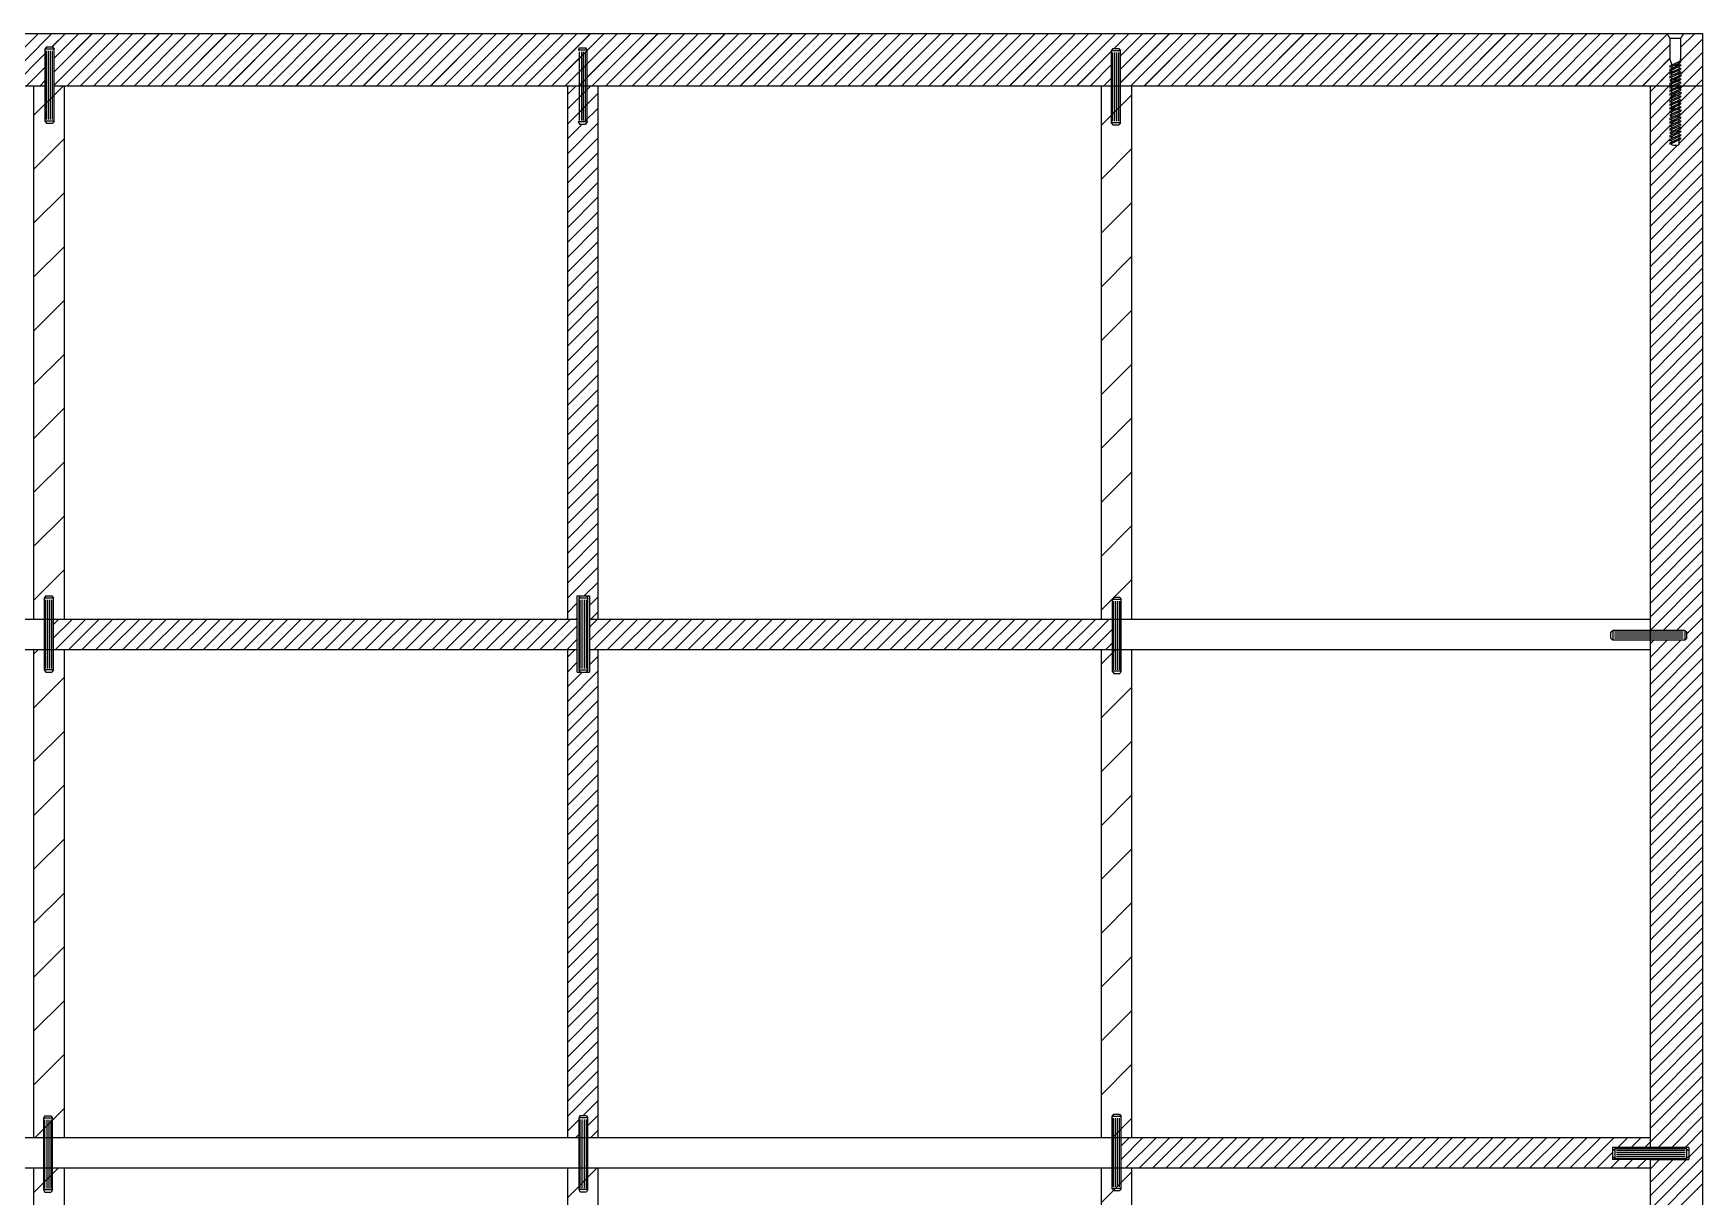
# Model space of a CAD drawing. Header units: inches. Extents: x 17 to 1541, y -140 to 953.
# Drawn here: x 1339.5 to 1449.1, y 847.2 to 923.6 of the extents above; entities that cross this region are included whole.
import ezdxf

# ---------------------------------------------------------------- set-up
doc = ezdxf.new("R2010")
doc.units = ezdxf.units.IN
doc.header["$MEASUREMENT"] = 0
doc.layers.add('Linea di sezione', color=151, linetype='Continuous')
pattern_1 = [(45, (864.1837, 82.1774), (-1.767767, 1.767767), [])]

msp = doc.modelspace()

# ---------------------------------------------------------------- hatches: boundary and pattern name
h = msp.add_hatch()
h.set_pattern_fill('ANSI31', color=40, scale=5)
edge = h.paths.add_edge_path()
edge.add_line((1340.28, 922.52), (1340.38, 922.67))
edge.add_line((1340.38, 922.67), (1340.78, 922.67))
edge.add_line((1340.78, 922.67), (1340.88, 922.52))
edge.add_line((1340.88, 922.52), (1340.88, 920.12))
edge.add_line((1340.88, 920.12), (1375.87, 920.12))
edge.add_line((1375.87, 920.12), (1375.87, 922.45))
edge.add_line((1375.87, 922.45), (1375.27, 922.45))
edge.add_line((1375.27, 922.45), (1375.37, 922.6))
edge.add_line((1375.37, 922.6), (1375.77, 922.6))
edge.add_line((1375.77, 922.6), (1375.87, 922.45))
edge.add_line((1375.87, 922.45), (1375.87, 920.12))
edge.add_line((1375.87, 920.12), (1410.27, 920.12))
edge.add_line((1410.27, 920.12), (1410.27, 922.41))
edge.add_line((1410.27, 922.41), (1410.37, 922.56))
edge.add_line((1410.37, 922.56), (1410.77, 922.56))
edge.add_line((1410.77, 922.56), (1410.87, 922.41))
edge.add_line((1410.87, 922.41), (1410.87, 920.12))
edge.add_line((1410.87, 920.12), (1445.63, 920.12))
edge.add_line((1445.63, 920.12), (1447.07, 920.12))
edge.add_line((1447.07, 920.12), (1447.07, 920.25))
edge.add_line((1447.07, 920.25), (1446.94, 920.19))
edge.add_line((1446.94, 920.19), (1446.94, 920.29))
edge.add_line((1446.94, 920.29), (1447.07, 920.34))
edge.add_line((1447.07, 920.34), (1447.07, 920.48))
edge.add_line((1447.07, 920.48), (1446.95, 920.42))
edge.add_line((1446.95, 920.42), (1446.95, 920.51))
edge.add_line((1446.95, 920.51), (1447.07, 920.57))
edge.add_line((1447.07, 920.57), (1447.07, 920.7))
edge.add_line((1447.07, 920.7), (1446.94, 920.64))
edge.add_line((1446.94, 920.64), (1446.94, 920.74))
edge.add_line((1446.94, 920.74), (1447.07, 920.79))
edge.add_line((1447.07, 920.79), (1447.07, 920.93))
edge.add_line((1447.07, 920.93), (1446.94, 920.87))
edge.add_line((1446.94, 920.87), (1446.94, 920.97))
edge.add_line((1446.94, 920.97), (1447.07, 921.03))
edge.add_line((1447.07, 921.03), (1447.07, 921.16))
edge.add_line((1447.07, 921.16), (1446.94, 921.1))
edge.add_line((1446.94, 921.1), (1446.94, 921.2))
edge.add_line((1446.94, 921.2), (1447.07, 921.25))
edge.add_line((1447.07, 921.25), (1447.07, 921.39))
edge.add_line((1447.07, 921.39), (1446.94, 921.34))
edge.add_line((1446.94, 921.34), (1446.94, 921.43))
edge.add_line((1446.94, 921.43), (1447.07, 921.49))
edge.add_line((1447.07, 921.49), (1446.94, 921.86))
edge.add_line((1446.94, 921.86), (1446.94, 923.24))
edge.add_spline(control_points=[(1446.94, 923.24), (1446.92, 923.27), (1446.84, 923.37), (1446.78, 923.47), (1446.73, 923.55)], knot_values=[0, 0, 0, 0, 0.109536, 0.374376, 0.374376, 0.374376, 0.374376], degree=3, periodic=0)
edge.add_line((1446.73, 923.55), (1304.35, 923.55))
edge.add_line((1304.35, 923.55), (1304.34, 920.12))
edge.add_line((1304.34, 920.12), (1305.52, 920.12))
edge.add_line((1305.52, 920.12), (1340.28, 920.12))
edge.add_line((1340.28, 920.12), (1340.28, 922.52))
h.paths.add_polyline_path([(1303.22, 923.55), (1302.08, 923.55), (1302.08, 920.12), (1303.22, 920.12)])
h = msp.add_hatch()
h.set_pattern_fill('ANSI31', color=40, scale=5.5)
h.paths.add_polyline_path([(1376.57, 920.12), (1375.87, 920.12), (1375.87, 917.74), (1375.77, 917.6), (1375.37, 917.6), (1375.27, 917.74), (1375.87, 917.74), (1375.87, 920.12), (1374.57, 920.12), (1374.57, 885.09), (1375.22, 885.09), (1375.22, 886.63), (1376.02, 886.63), (1376.02, 885.09), (1376.57, 885.09)])
h.paths.add_polyline_path([(1376.57, 883.09), (1376.02, 883.09), (1376.02, 881.63), (1375.22, 881.63), (1375.22, 883.09), (1374.57, 883.09), (1374.57, 876.52), (1374.57, 851.06), (1375.32, 851.06), (1375.32, 852.37), (1375.42, 852.52), (1375.82, 852.52), (1375.92, 852.37), (1375.92, 851.06), (1376.57, 851.06), (1376.57, 876.52)])
h = msp.add_hatch()
h.set_pattern_fill('ANSI31', color=40, scale=5)
h.paths.add_polyline_path([(1410.33, 885.09), (1376.02, 885.09), (1376.02, 883.09), (1410.33, 883.09)])
h.paths.add_polyline_path([(1375.22, 885.09), (1340.84, 885.09), (1340.84, 883.09), (1375.22, 883.09)])
h = msp.add_hatch()
h.set_pattern_fill('ANSI31', color=40, scale=5)
h.paths.add_polyline_path([(1443.17, 850.43), (1445.63, 850.43), (1445.63, 851.06), (1410.91, 851.06), (1410.91, 849.06), (1445.63, 849.06), (1445.63, 849.63), (1443.17, 849.63)])
at = {"layer": 'Linea di sezione'}
h = msp.add_hatch(dxfattribs=at)
h.set_pattern_fill('ANSI31', color=256, scale=20)
h.set_pattern_definition(pattern_1)
h.paths.add_polyline_path([(1341.54, 920.12), (1339.54, 920.12), (1339.54, 885.09), (1341.54, 885.09)])
h = msp.add_hatch(dxfattribs=at)
h.set_pattern_fill('ANSI31', color=256, scale=20)
h.set_pattern_definition(pattern_1)
h.paths.add_polyline_path([(1411.6, 920.12), (1409.6, 920.12), (1409.6, 885.09), (1411.6, 885.09)])
h = msp.add_hatch(dxfattribs=at)
h.set_pattern_fill('ANSI31', color=256, scale=20)
h.set_pattern_definition(pattern_1)
h.paths.add_polyline_path([(1341.54, 883.09), (1339.54, 883.09), (1339.54, 851.06), (1341.54, 851.06)])
h = msp.add_hatch(dxfattribs=at)
h.set_pattern_fill('ANSI31', color=256, scale=20)
h.set_pattern_definition(pattern_1)
h.paths.add_polyline_path([(1411.6, 883.09), (1409.6, 883.09), (1409.6, 866.95), (1409.6, 851.06), (1411.6, 851.06), (1411.6, 866.95)])
h = msp.add_hatch(dxfattribs=at)
h.set_pattern_fill('ANSI31', color=256, scale=20)
h.set_pattern_definition(pattern_1)
h.paths.add_polyline_path([(1341.54, 849.06), (1339.54, 849.06), (1339.54, 816.03), (1341.54, 816.03)])
h = msp.add_hatch(dxfattribs=at)
h.set_pattern_fill('ANSI31', color=256, scale=20)
h.set_pattern_definition(pattern_1)
h.paths.add_polyline_path([(1376.57, 849.06), (1374.57, 849.06), (1374.57, 816.03), (1376.57, 816.03)])
h = msp.add_hatch(dxfattribs=at)
h.set_pattern_fill('ANSI31', color=256, scale=20)
h.set_pattern_definition(pattern_1)
h.paths.add_polyline_path([(1411.6, 849.06), (1409.6, 849.06), (1409.6, 816.03), (1411.6, 816.03)])

# ---------------------------------------------------------------- linework, layer by layer
at = {"color": 7}
for p, q in [((1302.08, 923.55), (1449.08, 923.55)), ((1449.08, 923.55), (1449.08, 776.55)), ((1449.08, 923.55), (1449.08, 776.55)), ((1305.51, 920.12), (1340.28, 920.12)), ((1339.54, 920.12), (1339.54, 885.09)), ((1340.88, 920.12), (1445.63, 920.12)), ((1341.54, 920.12), (1341.54, 885.09)), ((1374.57, 920.12), (1374.57, 885.09)), ((1376.57, 920.12), (1376.57, 885.09)), ((1409.6, 920.12), (1409.6, 885.09)), ((1411.6, 920.12), (1411.6, 885.09)), ((1445.63, 920.12), (1445.63, 850.43)), ((1445.63, 920.12), (1449.08, 920.12)), ((1375.22, 885.09), (1305.52, 885.09)), ((1445.63, 885.09), (1376.02, 885.09)), ((1375.22, 883.09), (1305.52, 883.09)), ((1339.54, 883.09), (1339.54, 851.06)), ((1341.54, 883.09), (1341.54, 851.06)), ((1374.57, 883.09), (1374.57, 876.52)), ((1445.63, 883.09), (1376.02, 883.09)), ((1376.57, 883.09), (1376.57, 876.52)), ((1409.6, 883.09), (1409.6, 866.95)), ((1411.6, 883.09), (1411.6, 866.95)), ((1374.57, 876.52), (1374.57, 851.06)), ((1376.57, 876.52), (1376.57, 851.06)), ((1409.6, 866.95), (1409.6, 851.06)), ((1411.6, 866.95), (1411.6, 851.06)), ((1445.63, 851.06), (1305.52, 851.06)), ((1445.63, 849.63), (1445.63, 780)), ((1445.63, 849.06), (1305.52, 849.06)), ((1339.54, 849.06), (1339.54, 816.03)), ((1341.54, 849.06), (1341.54, 816.03)), ((1374.57, 849.06), (1374.57, 816.03)), ((1376.57, 849.06), (1376.57, 816.03)), ((1409.6, 849.06), (1409.6, 816.03)), ((1411.6, 849.06), (1411.6, 816.03))]:
    msp.add_line(p, q, dxfattribs=at)
at = {"color": 40, "linetype": 'Continuous'}
for p, q in [((1336.43, 920.12), (1339.86, 923.55)), ((1337.31, 920.12), (1340.74, 923.55)), ((1340.74, 922.67), (1341.63, 923.55)), ((1340.88, 921.92), (1342.51, 923.55)), ((1340.88, 921.04), (1343.39, 923.55)), ((1340.88, 920.16), (1344.28, 923.55)), ((1341.73, 920.12), (1345.16, 923.55)), ((1342.61, 920.12), (1346.05, 923.55)), ((1343.5, 920.12), (1346.93, 923.55)), ((1344.38, 920.12), (1347.81, 923.55)), ((1345.27, 920.12), (1348.7, 923.55)), ((1346.15, 920.12), (1349.58, 923.55)), ((1347.03, 920.12), (1350.46, 923.55)), ((1347.92, 920.12), (1351.35, 923.55)), ((1348.8, 920.12), (1352.23, 923.55)), ((1349.69, 920.12), (1353.12, 923.55)), ((1350.57, 920.12), (1354, 923.55)), ((1351.45, 920.12), (1354.88, 923.55)), ((1352.34, 920.12), (1355.77, 923.55)), ((1353.22, 920.12), (1356.65, 923.55)), ((1354.11, 920.12), (1357.54, 923.55)), ((1354.99, 920.12), (1358.42, 923.55)), ((1355.87, 920.12), (1359.3, 923.55)), ((1356.76, 920.12), (1360.19, 923.55)), ((1357.64, 920.12), (1361.07, 923.55)), ((1358.52, 920.12), (1361.96, 923.55)), ((1359.41, 920.12), (1362.84, 923.55)), ((1360.29, 920.12), (1363.72, 923.55)), ((1361.18, 920.12), (1364.61, 923.55)), ((1362.06, 920.12), (1365.49, 923.55)), ((1362.94, 920.12), (1366.37, 923.55)), ((1363.83, 920.12), (1367.26, 923.55)), ((1364.71, 920.12), (1368.14, 923.55)), ((1365.6, 920.12), (1369.03, 923.55)), ((1366.48, 920.12), (1369.91, 923.55)), ((1367.36, 920.12), (1370.79, 923.55)), ((1368.25, 920.12), (1371.68, 923.55)), ((1369.13, 920.12), (1372.56, 923.55)), ((1370.01, 920.12), (1373.45, 923.55)), ((1370.9, 920.12), (1374.33, 923.55)), ((1371.78, 920.12), (1375.21, 923.55)), ((1372.67, 920.12), (1376.1, 923.55)), ((1375.87, 922.44), (1376.98, 923.55)), ((1375.87, 921.56), (1377.87, 923.55)), ((1375.87, 920.67), (1378.75, 923.55)), ((1376.2, 920.12), (1379.63, 923.55)), ((1377.09, 920.12), (1380.52, 923.55)), ((1377.97, 920.12), (1381.4, 923.55)), ((1378.85, 920.12), (1382.28, 923.55)), ((1379.74, 920.12), (1383.17, 923.55)), ((1380.62, 920.12), (1384.05, 923.55)), ((1381.51, 920.12), (1384.94, 923.55)), ((1382.39, 920.12), (1385.82, 923.55)), ((1383.27, 920.12), (1386.7, 923.55)), ((1384.16, 920.12), (1387.59, 923.55)), ((1385.04, 920.12), (1388.47, 923.55)), ((1385.92, 920.12), (1389.36, 923.55)), ((1386.81, 920.12), (1390.24, 923.55)), ((1387.69, 920.12), (1391.12, 923.55)), ((1388.58, 920.12), (1392.01, 923.55)), ((1389.46, 920.12), (1392.89, 923.55)), ((1390.34, 920.12), (1393.78, 923.55)), ((1391.23, 920.12), (1394.66, 923.55)), ((1392.11, 920.12), (1395.54, 923.55)), ((1393, 920.12), (1396.43, 923.55)), ((1393.88, 920.12), (1397.31, 923.55)), ((1394.76, 920.12), (1398.19, 923.55)), ((1395.65, 920.12), (1399.08, 923.55)), ((1396.53, 920.12), (1399.96, 923.55)), ((1397.42, 920.12), (1400.85, 923.55)), ((1398.3, 920.12), (1401.73, 923.55)), ((1399.18, 920.12), (1402.61, 923.55)), ((1400.07, 920.12), (1403.5, 923.55)), ((1400.95, 920.12), (1404.38, 923.55)), ((1401.83, 920.12), (1405.27, 923.55)), ((1402.72, 920.12), (1406.15, 923.55)), ((1403.6, 920.12), (1407.03, 923.55)), ((1404.49, 920.12), (1407.92, 923.55)), ((1405.37, 920.12), (1408.8, 923.55)), ((1406.25, 920.12), (1409.69, 923.55)), ((1407.14, 920.12), (1410.57, 923.55)), ((1410.46, 922.56), (1411.45, 923.55)), ((1410.87, 922.08), (1412.34, 923.55)), ((1410.87, 921.2), (1413.22, 923.55)), ((1410.87, 920.32), (1414.1, 923.55)), ((1411.56, 920.12), (1414.99, 923.55)), ((1412.44, 920.12), (1415.87, 923.55)), ((1413.33, 920.12), (1416.76, 923.55)), ((1414.21, 920.12), (1417.64, 923.55)), ((1415.09, 920.12), (1418.52, 923.55)), ((1415.98, 920.12), (1419.41, 923.55)), ((1416.86, 920.12), (1420.29, 923.55)), ((1417.74, 920.12), (1421.18, 923.55)), ((1418.63, 920.12), (1422.06, 923.55)), ((1419.51, 920.12), (1422.94, 923.55)), ((1420.4, 920.12), (1423.83, 923.55)), ((1421.28, 920.12), (1424.71, 923.55)), ((1422.16, 920.12), (1425.6, 923.55)), ((1423.05, 920.12), (1426.48, 923.55)), ((1423.93, 920.12), (1427.36, 923.55)), ((1424.82, 920.12), (1428.25, 923.55)), ((1425.7, 920.12), (1429.13, 923.55)), ((1426.58, 920.12), (1430.01, 923.55)), ((1427.47, 920.12), (1430.9, 923.55)), ((1428.35, 920.12), (1431.78, 923.55)), ((1429.24, 920.12), (1432.67, 923.55)), ((1430.12, 920.12), (1433.55, 923.55)), ((1431, 920.12), (1434.43, 923.55)), ((1431.89, 920.12), (1435.32, 923.55)), ((1432.77, 920.12), (1436.2, 923.55)), ((1433.65, 920.12), (1437.09, 923.55)), ((1434.54, 920.12), (1437.97, 923.55)), ((1435.42, 920.12), (1438.85, 923.55)), ((1436.31, 920.12), (1439.74, 923.55)), ((1437.19, 920.12), (1440.62, 923.55)), ((1438.07, 920.12), (1441.5, 923.55)), ((1438.96, 920.12), (1442.39, 923.55)), ((1439.84, 920.12), (1443.27, 923.55)), ((1440.73, 920.12), (1444.16, 923.55)), ((1441.61, 920.12), (1445.04, 923.55)), ((1442.49, 920.12), (1445.92, 923.55)), ((1443.38, 920.12), (1446.76, 923.5)), ((1444.26, 920.12), (1446.94, 922.8)), ((1447.07, 921.16), (1449.08, 923.17)), ((1447.64, 922.62), (1448.58, 923.55)), ((1338.2, 920.12), (1340.28, 922.21)), ((1373.55, 920.12), (1375.37, 921.94)), ((1408.02, 920.12), (1410.27, 922.37)), ((1408.91, 920.12), (1410.27, 921.48)), ((1445.15, 920.12), (1446.94, 921.92)), ((1447.64, 920.85), (1449.08, 922.29)), ((1339.08, 920.12), (1340.28, 921.32)), ((1339.96, 920.12), (1340.28, 920.44)), ((1374.43, 920.12), (1375.37, 921.06)), ((1409.79, 920.12), (1410.27, 920.6)), ((1445.63, 919.72), (1446.94, 921.03)), ((1446.96, 919.29), (1449.08, 921.4)), ((1447.02, 920.23), (1447.61, 920.81)), ((1447.07, 918.51), (1449.08, 920.52)), ((1375.32, 920.12), (1375.37, 920.17)), ((1445.63, 918.83), (1446.94, 920.15)), ((1445.63, 917.95), (1446.95, 919.27)), ((1447.07, 917.63), (1449.08, 919.64)), ((1445.63, 917.06), (1446.94, 918.38)), ((1446.94, 918.38), (1447.06, 918.49)), ((1447.07, 916.74), (1449.08, 918.75)), ((1445.63, 916.18), (1446.99, 917.55)), ((1447.52, 916.3), (1449.08, 917.87)), ((1445.63, 913.53), (1449.08, 916.99)), ((1445.63, 915.3), (1446.94, 916.61)), ((1445.63, 914.41), (1447.44, 916.22)), ((1445.63, 912.64), (1449.08, 916.1)), ((1445.63, 911.76), (1449.08, 915.22)), ((1445.63, 910.88), (1449.08, 914.33)), ((1445.63, 909.99), (1449.08, 913.45)), ((1445.63, 909.11), (1449.08, 912.57)), ((1445.63, 908.23), (1449.08, 911.68)), ((1445.63, 907.34), (1449.08, 910.8)), ((1445.63, 906.46), (1449.08, 909.91)), ((1445.63, 905.57), (1449.08, 909.03)), ((1445.63, 904.69), (1449.08, 908.15)), ((1445.63, 903.81), (1449.08, 907.26)), ((1445.63, 902.92), (1449.08, 906.38)), ((1445.63, 902.04), (1449.08, 905.49)), ((1445.63, 901.15), (1449.08, 904.61)), ((1445.63, 900.27), (1449.08, 903.73)), ((1445.63, 899.39), (1449.08, 902.84)), ((1445.63, 898.5), (1449.08, 901.96)), ((1445.63, 897.62), (1449.08, 901.08)), ((1445.63, 896.73), (1449.08, 900.19)), ((1445.63, 895.85), (1449.08, 899.31)), ((1445.63, 894.97), (1449.08, 898.42)), ((1445.63, 894.08), (1449.08, 897.54)), ((1445.63, 893.2), (1449.08, 896.66)), ((1445.63, 892.32), (1449.08, 895.77)), ((1445.63, 891.43), (1449.08, 894.89)), ((1445.63, 890.55), (1449.08, 894)), ((1445.63, 889.66), (1449.08, 893.12)), ((1445.63, 888.78), (1449.08, 892.24)), ((1445.63, 887.9), (1449.08, 891.35)), ((1445.63, 887.01), (1449.08, 890.47)), ((1445.63, 886.13), (1449.08, 889.59)), ((1445.63, 885.24), (1449.08, 888.7)), ((1445.63, 884.36), (1449.08, 887.82)), ((1446.5, 884.35), (1449.08, 886.93)), ((1447.38, 884.35), (1449.08, 886.05)), ((1445.63, 880.82), (1449.08, 884.28)), ((1448.05, 884.13), (1449.08, 885.17)), ((1445.63, 883.48), (1445.9, 883.75)), ((1445.63, 882.59), (1446.78, 883.75)), ((1445.63, 881.71), (1447.67, 883.75)), ((1445.63, 879.94), (1449.08, 883.4)), ((1445.63, 879.06), (1449.08, 882.51)), ((1445.63, 878.17), (1449.08, 881.63)), ((1445.63, 877.29), (1449.08, 880.75)), ((1445.63, 876.41), (1449.08, 879.86)), ((1445.63, 875.52), (1449.08, 878.98)), ((1445.63, 874.64), (1449.08, 878.09)), ((1445.63, 873.75), (1449.08, 877.21)), ((1445.63, 872.87), (1449.08, 876.33)), ((1445.63, 871.99), (1449.08, 875.44)), ((1445.63, 871.1), (1449.08, 874.56)), ((1445.63, 870.22), (1449.08, 873.68)), ((1445.63, 869.33), (1449.08, 872.79)), ((1445.63, 868.45), (1449.08, 871.91)), ((1445.63, 867.57), (1449.08, 871.02)), ((1445.63, 866.68), (1449.08, 870.14)), ((1445.63, 865.8), (1449.08, 869.26)), ((1445.63, 864.91), (1449.08, 868.37)), ((1445.63, 864.03), (1449.08, 867.49)), ((1445.63, 863.15), (1449.08, 866.6)), ((1445.63, 862.26), (1449.08, 865.72)), ((1445.63, 861.38), (1449.08, 864.84)), ((1445.63, 860.5), (1449.08, 863.95)), ((1445.63, 859.61), (1449.08, 863.07)), ((1445.63, 858.73), (1449.08, 862.18)), ((1445.63, 857.84), (1449.08, 861.3)), ((1445.63, 856.96), (1449.08, 860.42)), ((1445.63, 856.08), (1449.08, 859.53)), ((1445.63, 855.19), (1449.08, 858.65)), ((1445.63, 854.31), (1449.08, 857.77)), ((1445.63, 853.42), (1449.08, 856.88)), ((1445.63, 852.54), (1449.08, 856)), ((1445.63, 851.66), (1449.08, 855.11)), ((1445.63, 850.77), (1449.08, 854.23)), ((1446.17, 850.43), (1449.08, 853.35)), ((1447.06, 850.43), (1449.08, 852.46)), ((1447.94, 850.43), (1449.08, 851.58)), ((1448.17, 849.78), (1449.08, 850.69)), ((1445.63, 846.35), (1449.08, 849.81)), ((1445.63, 849), (1446.26, 849.63)), ((1445.63, 848.12), (1447.14, 849.63)), ((1445.63, 847.24), (1448.02, 849.63)), ((1445.63, 845.47), (1449.08, 848.93)), ((1445.63, 844.59), (1449.08, 848.04))]:
    msp.add_line(p, q, dxfattribs=at)
at = {"color": 1}
for p, q in [((1340.38, 922.67), (1340.28, 922.52)), ((1340.88, 922.52), (1340.28, 922.52)), ((1340.28, 922.52), (1340.28, 917.8)), ((1340.38, 922.67), (1340.78, 922.67)), ((1340.78, 922.67), (1340.88, 922.52)), ((1340.88, 917.8), (1340.88, 922.52)), ((1375.37, 922.6), (1375.27, 922.45)), ((1375.37, 922.6), (1375.77, 922.6)), ((1375.77, 922.6), (1375.87, 922.45)), ((1410.37, 922.56), (1410.27, 922.41)), ((1410.37, 922.56), (1410.77, 922.56)), ((1410.77, 922.56), (1410.87, 922.41)), ((1340.38, 917.9), (1340.38, 922.41)), ((1340.52, 917.9), (1340.52, 922.41)), ((1340.65, 917.9), (1340.65, 922.41)), ((1340.78, 917.9), (1340.78, 922.41)), ((1375.87, 922.45), (1375.27, 922.45)), ((1375.37, 917.83), (1375.37, 922.34)), ((1375.51, 917.83), (1375.51, 922.34)), ((1375.64, 917.83), (1375.64, 922.34)), ((1375.77, 917.83), (1375.77, 922.34)), ((1375.87, 917.74), (1375.87, 922.45)), ((1410.87, 922.41), (1410.27, 922.41)), ((1410.27, 922.41), (1410.27, 917.69)), ((1410.37, 917.79), (1410.37, 922.3)), ((1410.5, 917.79), (1410.5, 922.3)), ((1410.64, 917.79), (1410.64, 922.3)), ((1410.77, 917.79), (1410.77, 922.3)), ((1410.87, 917.69), (1410.87, 922.41)), ((1340.28, 917.8), (1340.38, 917.67)), ((1340.88, 917.8), (1340.28, 917.8)), ((1340.38, 917.67), (1340.78, 917.67)), ((1340.88, 917.8), (1340.78, 917.67)), ((1375.27, 917.74), (1375.37, 917.6)), ((1375.87, 917.74), (1375.27, 917.74)), ((1375.37, 917.6), (1375.77, 917.6)), ((1375.87, 917.74), (1375.77, 917.6)), ((1410.27, 917.69), (1410.37, 917.56)), ((1410.87, 917.69), (1410.27, 917.69)), ((1410.37, 917.56), (1410.77, 917.56)), ((1410.87, 917.69), (1410.77, 917.56)), ((1340.34, 886.63), (1340.24, 886.48)), ((1340.84, 886.48), (1340.24, 886.48)), ((1340.24, 886.48), (1340.24, 881.77)), ((1340.34, 886.63), (1340.74, 886.63)), ((1340.34, 881.86), (1340.34, 886.37)), ((1340.47, 881.86), (1340.47, 886.37)), ((1340.61, 881.86), (1340.61, 886.37)), ((1340.74, 886.63), (1340.84, 886.48)), ((1340.74, 881.86), (1340.74, 886.37)), ((1340.84, 881.77), (1340.84, 886.48)), ((1375.42, 886.63), (1375.32, 886.48)), ((1375.92, 886.48), (1375.32, 886.48)), ((1375.32, 886.48), (1375.32, 881.76)), ((1375.42, 881.86), (1375.42, 886.37)), ((1375.55, 881.86), (1375.55, 886.37)), ((1375.69, 881.86), (1375.69, 886.37)), ((1375.82, 886.63), (1375.92, 886.48)), ((1375.82, 881.86), (1375.82, 886.37)), ((1375.92, 881.76), (1375.92, 886.48)), ((1410.43, 886.54), (1410.33, 886.39)), ((1410.93, 886.39), (1410.33, 886.39)), ((1410.33, 886.39), (1410.33, 881.68)), ((1410.43, 886.54), (1410.83, 886.54)), ((1410.83, 886.54), (1410.93, 886.39)), ((1410.93, 881.68), (1410.93, 886.39)), ((1410.43, 881.77), (1410.43, 886.28)), ((1410.56, 881.77), (1410.56, 886.28)), ((1410.7, 881.77), (1410.7, 886.28)), ((1410.83, 881.77), (1410.83, 886.28)), ((1443.05, 884.25), (1443.2, 884.35)), ((1443.05, 883.85), (1443.05, 884.25)), ((1443.2, 884.35), (1443.2, 883.75)), ((1447.91, 884.35), (1443.2, 884.35)), ((1447.81, 884.25), (1443.31, 884.25)), ((1447.91, 884.35), (1448.05, 884.25)), ((1447.91, 884.35), (1447.91, 883.75)), ((1448.05, 883.85), (1448.05, 884.25)), ((1443.05, 883.85), (1443.2, 883.75)), ((1443.2, 883.75), (1447.91, 883.75)), ((1447.81, 884.12), (1443.31, 884.12)), ((1447.81, 883.98), (1443.31, 883.98)), ((1447.81, 883.85), (1443.31, 883.85)), ((1447.91, 883.75), (1448.05, 883.85)), ((1340.24, 881.77), (1340.34, 881.63)), ((1340.84, 881.77), (1340.24, 881.77)), ((1340.34, 881.63), (1340.74, 881.63)), ((1340.84, 881.77), (1340.74, 881.63)), ((1375.32, 881.76), (1375.42, 881.63)), ((1375.92, 881.76), (1375.32, 881.76)), ((1375.92, 881.76), (1375.82, 881.63)), ((1410.33, 881.68), (1410.43, 881.54)), ((1410.93, 881.68), (1410.33, 881.68)), ((1410.43, 881.54), (1410.83, 881.54)), ((1410.93, 881.68), (1410.83, 881.54)), ((1340.28, 852.5), (1340.18, 852.35)), ((1340.28, 852.5), (1340.68, 852.5)), ((1340.68, 852.5), (1340.78, 852.35)), ((1375.42, 852.52), (1375.32, 852.37)), ((1375.42, 852.52), (1375.82, 852.52)), ((1375.82, 852.52), (1375.92, 852.37)), ((1410.41, 852.6), (1410.31, 852.45)), ((1410.91, 852.45), (1410.31, 852.45)), ((1410.31, 852.45), (1410.31, 847.73)), ((1410.41, 852.6), (1410.81, 852.6)), ((1410.81, 852.6), (1410.91, 852.45)), ((1410.91, 847.73), (1410.91, 852.45)), ((1340.78, 852.35), (1340.18, 852.35)), ((1340.18, 852.35), (1340.18, 847.64)), ((1340.28, 847.73), (1340.28, 852.24)), ((1340.42, 847.73), (1340.42, 852.24)), ((1340.55, 847.73), (1340.55, 852.24)), ((1340.68, 847.73), (1340.68, 852.24)), ((1340.78, 847.64), (1340.78, 852.35)), ((1375.92, 852.37), (1375.32, 852.37)), ((1375.32, 852.37), (1375.32, 847.66)), ((1375.42, 847.76), (1375.42, 852.26)), ((1375.55, 847.76), (1375.55, 852.26)), ((1375.69, 847.76), (1375.69, 852.26)), ((1375.82, 847.76), (1375.82, 852.26)), ((1375.92, 847.66), (1375.92, 852.37)), ((1410.41, 847.83), (1410.41, 852.34)), ((1410.54, 847.83), (1410.54, 852.34)), ((1410.68, 847.83), (1410.68, 852.34)), ((1410.81, 847.83), (1410.81, 852.34)), ((1443.17, 850.23), (1443.32, 850.33)), ((1443.32, 850.33), (1443.32, 849.73)), ((1448.03, 850.33), (1443.32, 850.33)), ((1447.93, 850.23), (1443.43, 850.23)), ((1448.03, 850.33), (1448.17, 850.23)), ((1448.03, 850.33), (1448.03, 849.73)), ((1443.17, 849.83), (1443.32, 849.73)), ((1443.32, 849.73), (1448.03, 849.73)), ((1447.93, 850.1), (1443.43, 850.1)), ((1447.93, 849.97), (1443.43, 849.97)), ((1447.93, 849.83), (1443.43, 849.83)), ((1448.03, 849.73), (1448.17, 849.83)), ((1340.18, 847.64), (1340.28, 847.5)), ((1340.78, 847.64), (1340.18, 847.64)), ((1340.28, 847.5), (1340.68, 847.5)), ((1340.78, 847.64), (1340.68, 847.5)), ((1375.32, 847.66), (1375.42, 847.52)), ((1375.92, 847.66), (1375.32, 847.66)), ((1375.42, 847.52), (1375.82, 847.52)), ((1375.92, 847.66), (1375.82, 847.52)), ((1410.31, 847.73), (1410.41, 847.6)), ((1410.91, 847.73), (1410.31, 847.73)), ((1410.41, 847.6), (1410.81, 847.6)), ((1410.91, 847.73), (1410.81, 847.6))]:
    msp.add_line(p, q, dxfattribs=at)
at = {"color": 2}
for p, q in [((1446.73, 923.55), (1447.86, 923.55)), ((1446.94, 923.24), (1446.94, 921.86)), ((1446.94, 923.24), (1447.64, 923.24)), ((1447.64, 923.24), (1447.64, 921.86)), ((1446.94, 921.86), (1447.07, 921.49)), ((1446.94, 921.43), (1447.64, 921.75)), ((1446.94, 921.34), (1447.64, 921.65)), ((1446.94, 921.2), (1447.64, 921.51)), ((1446.94, 921.43), (1446.94, 921.43)), ((1446.94, 921.43), (1446.94, 921.34)), ((1446.94, 921.1), (1447.64, 921.42)), ((1447.28, 921.49), (1447.52, 921.49)), ((1447.52, 921.49), (1447.56, 921.61)), ((1447.52, 921.49), (1447.52, 921.45)), ((1447.6, 921.72), (1447.64, 921.86)), ((1447.64, 921.75), (1447.64, 921.65)), ((1447.64, 921.51), (1447.64, 921.42)), ((1446.94, 920.97), (1447.64, 921.28)), ((1446.94, 921.2), (1446.94, 921.1)), ((1446.94, 920.87), (1447.64, 921.19)), ((1446.94, 920.74), (1447.64, 921.05)), ((1446.94, 920.97), (1446.94, 920.87)), ((1446.94, 920.64), (1447.64, 920.96)), ((1446.94, 920.74), (1446.94, 920.64)), ((1446.94, 920.29), (1447.64, 920.6)), ((1446.94, 920.19), (1447.64, 920.51)), ((1446.94, 920.05), (1447.64, 920.37)), ((1446.95, 920.51), (1447.65, 920.83)), ((1446.95, 920.42), (1447.65, 920.74)), ((1446.95, 920.51), (1446.95, 920.42)), ((1447.07, 921.39), (1447.07, 921.25)), ((1447.07, 921.03), (1447.07, 921.16)), ((1447.07, 920.79), (1447.07, 920.93)), ((1447.07, 920.57), (1447.07, 920.7)), ((1447.07, 920.34), (1447.07, 920.48)), ((1447.52, 921.36), (1447.52, 921.23)), ((1447.52, 921.13), (1447.52, 921)), ((1447.52, 920.9), (1447.52, 920.77)), ((1447.52, 920.68), (1447.52, 920.54)), ((1447.52, 920.45), (1447.52, 920.31)), ((1447.64, 921.28), (1447.64, 921.19)), ((1447.64, 921.05), (1447.64, 920.96)), ((1447.64, 920.6), (1447.64, 920.51)), ((1447.64, 920.37), (1447.64, 920.27)), ((1447.65, 920.83), (1447.65, 920.74)), ((1446.94, 920.29), (1446.94, 920.19)), ((1446.94, 919.96), (1447.64, 920.27)), ((1446.94, 919.82), (1447.64, 920.14)), ((1446.94, 920.05), (1446.94, 919.96)), ((1446.94, 919.73), (1447.64, 920.05)), ((1446.94, 919.59), (1447.64, 919.91)), ((1446.94, 919.82), (1446.94, 919.73)), ((1446.94, 919.5), (1447.64, 919.81)), ((1446.94, 919.59), (1446.94, 919.5)), ((1446.94, 919.14), (1447.64, 919.45)), ((1446.94, 919.04), (1447.64, 919.36)), ((1446.94, 918.9), (1447.64, 919.22)), ((1446.95, 919.37), (1447.65, 919.69)), ((1446.95, 919.28), (1447.65, 919.59)), ((1446.95, 919.37), (1446.95, 919.28)), ((1447.07, 920.11), (1447.07, 920.25)), ((1447.07, 919.88), (1447.07, 920.02)), ((1447.07, 919.65), (1447.07, 919.79)), ((1447.07, 919.43), (1447.07, 919.56)), ((1447.07, 919.19), (1447.07, 919.33)), ((1447.52, 920.22), (1447.52, 920.08)), ((1447.52, 919.99), (1447.52, 919.85)), ((1447.52, 919.76), (1447.52, 919.63)), ((1447.52, 919.53), (1447.52, 919.39)), ((1447.52, 919.3), (1447.52, 919.16)), ((1447.64, 920.14), (1447.64, 920.05)), ((1447.64, 919.91), (1447.64, 919.81)), ((1447.64, 919.45), (1447.64, 919.36)), ((1447.64, 919.22), (1447.64, 919.12)), ((1447.65, 919.69), (1447.65, 919.59)), ((1446.94, 919.14), (1446.94, 919.04)), ((1446.94, 918.81), (1447.64, 919.12)), ((1446.94, 918.67), (1447.64, 918.99)), ((1446.94, 918.9), (1446.94, 918.81)), ((1446.94, 918.58), (1447.64, 918.9)), ((1446.94, 918.44), (1447.64, 918.76)), ((1446.94, 918.67), (1446.94, 918.58)), ((1446.94, 918.35), (1447.64, 918.66)), ((1446.94, 918.44), (1446.94, 918.35)), ((1446.94, 917.99), (1447.64, 918.3)), ((1446.94, 917.89), (1447.64, 918.21)), ((1446.95, 918.22), (1447.65, 918.54)), ((1446.95, 918.13), (1447.65, 918.44)), ((1446.95, 918.22), (1446.95, 918.13)), ((1447.07, 918.96), (1447.07, 919.1)), ((1447.07, 918.73), (1447.07, 918.87)), ((1447.07, 918.5), (1447.07, 918.64)), ((1447.07, 918.28), (1447.07, 918.41)), ((1447.07, 918.04), (1447.07, 918.18)), ((1447.52, 919.07), (1447.52, 918.93)), ((1447.52, 918.84), (1447.52, 918.7)), ((1447.52, 918.61), (1447.52, 918.48)), ((1447.52, 918.38), (1447.52, 918.24)), ((1447.52, 918.15), (1447.52, 918.01)), ((1447.64, 918.99), (1447.64, 918.9)), ((1447.64, 918.76), (1447.64, 918.66)), ((1447.64, 918.3), (1447.64, 918.21)), ((1447.65, 918.54), (1447.65, 918.44)), ((1446.94, 917.75), (1447.64, 918.07)), ((1446.94, 917.99), (1446.94, 917.89)), ((1446.94, 917.66), (1447.64, 917.97)), ((1446.94, 917.52), (1447.64, 917.84)), ((1446.94, 917.75), (1446.94, 917.66)), ((1446.94, 917.43), (1447.64, 917.75)), ((1446.94, 917.29), (1447.64, 917.61)), ((1446.94, 917.52), (1446.94, 917.43)), ((1446.94, 917.2), (1447.64, 917.51)), ((1446.94, 917.29), (1446.94, 917.2)), ((1446.94, 916.84), (1447.64, 917.15)), ((1446.94, 916.74), (1447.64, 917.06)), ((1446.95, 917.07), (1447.65, 917.39)), ((1446.95, 916.98), (1447.65, 917.29)), ((1446.95, 917.07), (1446.95, 916.98)), ((1447.07, 917.81), (1447.07, 917.95)), ((1447.07, 917.58), (1447.07, 917.72)), ((1447.07, 917.35), (1447.07, 917.49)), ((1447.07, 917.13), (1447.07, 917.26)), ((1447.07, 916.89), (1447.07, 917.03)), ((1447.52, 917.92), (1447.52, 917.78)), ((1447.52, 917.69), (1447.52, 917.55)), ((1447.52, 917.46), (1447.52, 917.33)), ((1447.52, 917.23), (1447.52, 917.09)), ((1447.64, 918.07), (1447.64, 917.97)), ((1447.64, 917.84), (1447.64, 917.75)), ((1447.64, 917.61), (1447.64, 917.51)), ((1447.64, 917.15), (1447.64, 917.06)), ((1447.65, 917.39), (1447.65, 917.29)), ((1446.94, 916.6), (1447.64, 916.92)), ((1446.94, 916.84), (1446.94, 916.74)), ((1446.94, 916.51), (1447.64, 916.82)), ((1446.94, 916.37), (1447.64, 916.69)), ((1446.94, 916.6), (1446.94, 916.51)), ((1446.94, 916.28), (1447.64, 916.6)), ((1446.94, 916.37), (1446.94, 916.28)), ((1447.07, 916.66), (1447.07, 916.8)), ((1447.07, 916.43), (1447.07, 916.57)), ((1447.07, 916.24), (1447.07, 916.34)), ((1447.52, 917), (1447.52, 916.86)), ((1447.52, 916.77), (1447.52, 916.63)), ((1447.52, 916.54), (1447.52, 916.24)), ((1447.64, 916.92), (1447.64, 916.82)), ((1447.64, 916.69), (1447.64, 916.6))]:
    msp.add_line(p, q, dxfattribs=at)
for p, q in [((1375.22, 881.63), (1375.22, 886.63)), ((1375.22, 886.63), (1376.02, 886.63)), ((1376.02, 886.63), (1376.02, 881.63)), ((1375.22, 881.63), (1376.02, 881.63)), ((1448.17, 850.43), (1443.17, 850.43)), ((1443.17, 850.43), (1443.17, 849.63)), ((1448.17, 850.43), (1448.17, 849.63)), ((1445.63, 849.63), (1443.17, 849.63)), ((1445.63, 849.63), (1448.17, 849.63))]:
    msp.add_line(p, q)
msp.add_arc((1447.29, 917.06), 0.849, 254.8385, 285.1615, dxfattribs=at)
for points in [[(1446.94, 923.24), (1446.88, 923.33), (1446.73, 923.55)], [(1447.64, 923.24), (1447.71, 923.33), (1447.86, 923.55)]]:
    msp.add_spline(points, degree=3, dxfattribs=at)
at = {"color": 7}
for p in [(1375.57, 920.12), (1410.6, 920.12), (1445.63, 885.09)]:
    msp.add_point(p, dxfattribs=at)

doc.saveas('drawing.dxf')
